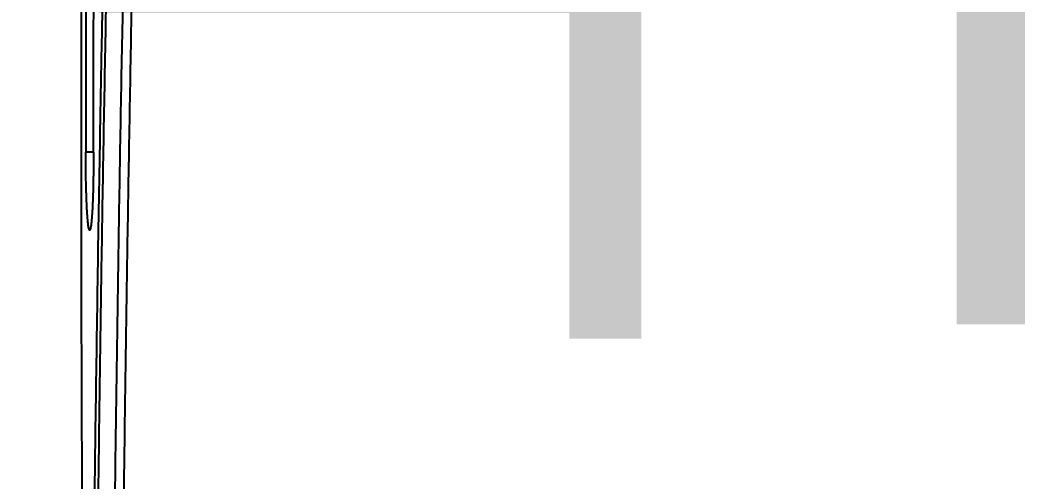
# Model space of a CAD drawing. Header units: millimetres. Extents: x -33000 to 294000, y 0 to 42408.
# Drawn here: x 231474.2 to 231591.7, y 17589.8 to 17644.1 of the extents above; entities that cross this region are included whole.
import ezdxf
from ezdxf.enums import TextEntityAlignment as Align

# ---------------------------------------------------------------- set-up
doc = ezdxf.new("R2010")
doc.units = ezdxf.units.MM
doc.header["$LTSCALE"] = 50
doc.layers.add('arch', color=8, linetype='Continuous')
doc.layers.add('실명', color=9, linetype='Continuous')
doc.styles.add('FORTELINE', font='malgun.ttf')

# ---------------------------------------------------------------- blocks, each defined once
blk = doc.blocks.new('A$C154C3404')
at = {"linetype": 'Continuous'}
for points, knots in [([(-210.3, 199.12), (-216.24, 199.24), (-222.19, 199.35), (-234.07, 199.54), (-240.02, 199.62), (-248.94, 199.7), (-251.91, 199.73), (-257.85, 199.77), (-260.83, 199.79), (-269.74, 199.82), (-275.69, 199.83), (-287.58, 199.84), (-296.5, 199.84), (-305.41, 199.82), (-311.36, 199.8), (-314.33, 199.79), (-323.25, 199.76), (-329.2, 199.73), (-338.11, 199.68), (-341.09, 199.67), (-347.03, 199.63), (-350, 199.62), (-352.98, 199.6)], [0, 0, 0, 0, 0.125, 0.125, 0.25, 0.25, 0.3125, 0.3125, 0.375, 0.375, 0.5, 0.5, 0.625, 0.6875, 0.6875, 0.75, 0.75, 0.875, 0.875, 0.9375, 0.9375, 1, 1, 1, 1]), ([(-286.05, 198.37), (-286.06, 198.37), (-286.09, 198.37), (-286.14, 198.37), (-286.18, 198.37), (-286.23, 198.37), (-286.27, 198.37), (-286.32, 198.37), (-286.36, 198.37), (-286.41, 198.37), (-286.45, 198.37), (-286.5, 198.37), (-286.55, 198.37), (-286.59, 198.37), (-286.64, 198.37), (-286.68, 198.37), (-286.73, 198.37), (-286.77, 198.37), (-286.82, 198.37), (-286.86, 198.37), (-286.9, 198.37), (-286.95, 198.37), (-286.99, 198.37), (-287.04, 198.37), (-287.08, 198.37), (-287.13, 198.37), (-287.17, 198.37), (-287.22, 198.37), (-287.26, 198.37), (-287.31, 198.37), (-287.35, 198.38), (-287.4, 198.38), (-287.44, 198.38), (-287.49, 198.38), (-287.53, 198.38), (-287.58, 198.38), (-287.62, 198.38), (-287.66, 198.38), (-287.71, 198.38), (-287.75, 198.38), (-287.8, 198.38), (-287.98, 198.38), (-288.29, 198.38), (-288.72, 198.39), (-289.15, 198.4), (-289.57, 198.4), (-289.99, 198.41), (-290.39, 198.42), (-290.78, 198.43), (-291.2, 198.45), (-291.65, 198.46), (-292.12, 198.48), (-292.56, 198.5), (-292.97, 198.52), (-293.35, 198.55), (-293.7, 198.57), (-294.02, 198.6), (-294.3, 198.62), (-294.55, 198.65), (-294.77, 198.68), (-294.94, 198.71), (-295.08, 198.74), (-295.18, 198.77), (-295.23, 198.8), (-295.25, 198.83), (-295.24, 198.86), (-295.18, 198.89), (-295.08, 198.92), (-294.94, 198.95), (-294.77, 198.97), (-294.56, 199), (-294.31, 199.03), (-294.03, 199.06), (-293.71, 199.08), (-293.36, 199.11), (-292.98, 199.13), (-292.5, 199.16), (-291.9, 199.18), (-291.3, 199.21), (-290.79, 199.22), (-290.39, 199.24), (-289.99, 199.25), (-289.58, 199.26), (-289.16, 199.26), (-288.73, 199.27), (-288.29, 199.28), (-287.97, 199.28), (-287.76, 199.28), (-287.67, 199.28), (-287.57, 199.28), (-287.48, 199.28), (-287.38, 199.29), (-287.29, 199.29), (-287.19, 199.29), (-287.1, 199.29), (-287, 199.29), (-286.91, 199.29), (-286.81, 199.29), (-286.72, 199.29), (-286.62, 199.29), (-286.53, 199.29), (-286.43, 199.29), (-286.34, 199.29), (-286.24, 199.29), (-286.14, 199.29), (-286.08, 199.29), (-286.05, 199.29)], [0, 0, 0, 0, 0.001566, 0.003131, 0.004696, 0.006259, 0.007823, 0.009385, 0.010947, 0.012509, 0.01407, 0.015631, 0.017192, 0.018752, 0.020311, 0.021871, 0.02343, 0.024989, 0.026548, 0.028107, 0.029666, 0.031225, 0.032783, 0.034342, 0.035901, 0.03746, 0.039019, 0.040579, 0.042138, 0.043698, 0.045258, 0.046819, 0.04838, 0.049941, 0.051503, 0.053065, 0.054628, 0.056191, 0.057755, 0.05932, 0.060885, 0.062451, 0.078124, 0.09376, 0.109397, 0.125073, 0.140664, 0.156219, 0.171775, 0.18737, 0.208267, 0.229121, 0.250022, 0.270814, 0.291564, 0.312361, 0.333223, 0.354043, 0.374912, 0.395769, 0.416586, 0.437452, 0.458245, 0.478997, 0.499798, 0.520693, 0.541546, 0.562447, 0.583221, 0.603954, 0.624732, 0.645621, 0.666466, 0.687357, 0.708176, 0.72895, 0.749769, 0.780996, 0.81222, 0.827891, 0.843524, 0.859156, 0.874826, 0.890421, 0.905978, 0.921535, 0.937129, 0.940447, 0.943762, 0.947075, 0.950385, 0.953693, 0.956999, 0.960305, 0.963609, 0.966913, 0.970216, 0.97352, 0.976824, 0.98013, 0.983436, 0.986744, 0.990054, 0.993367, 0.996682, 1, 1, 1, 1]), ([(-234.85, 199), (-239.11, 199.05), (-243.38, 199.1), (-249.78, 199.16), (-251.91, 199.18), (-256.18, 199.21), (-262.58, 199.25), (-271.11, 199.28), (-277.51, 199.29), (-281.78, 199.29), (-283.91, 199.29), (-286.05, 199.29)], [0, 0, 0, 0, 0.25, 0.25, 0.375, 0.375, 0.5, 0.75, 0.875, 0.875, 1, 1, 1, 1]), ([(-252.99, 196.56), (-262.7, 196.8), (-272.4, 196.99), (-286.96, 197.25), (-291.81, 197.33), (-301.51, 197.49), (-306.37, 197.56), (-316.07, 197.7), (-320.92, 197.76), (-330.63, 197.89), (-335.48, 197.94), (-342.76, 198.03), (-345.19, 198.05), (-348.83, 198.09), (-350.04, 198.1), (-352.46, 198.13), (-353.68, 198.14), (-357.32, 198.18), (-359.74, 198.2), (-363.38, 198.23), (-364.6, 198.24), (-367.02, 198.25), (-368.24, 198.25), (-369.45, 198.25)], [0, 0, 0, 0, 0.25, 0.25, 0.375, 0.375, 0.5, 0.5, 0.625, 0.625, 0.75, 0.75, 0.8125, 0.8125, 0.84375, 0.84375, 0.875, 0.875, 0.9375, 0.9375, 0.96875, 0.96875, 1, 1, 1, 1]), ([(-352.48, 198.53), (-349.63, 198.5), (-346.79, 198.46), (-341.09, 198.4), (-338.25, 198.37), (-329.7, 198.27), (-324.01, 198.2), (-312.62, 198.04), (-306.93, 197.96), (-295.54, 197.79), (-289.85, 197.69), (-281.31, 197.54), (-278.46, 197.49), (-272.77, 197.38), (-267.07, 197.27), (-261.38, 197.15), (-255.69, 197.02), (-252.84, 196.95), (-238.61, 196.58), (-227.23, 196.22), (-215.84, 195.81)], [0, 0, 0, 0, 0.0625, 0.0625, 0.125, 0.125, 0.25, 0.25, 0.375, 0.375, 0.5, 0.5, 0.5625, 0.5625, 0.625, 0.6875, 0.6875, 0.75, 0.75, 1, 1, 1, 1]), ([(-286.05, 198.37), (-283.91, 198.37), (-281.78, 198.37), (-277.51, 198.37), (-271.11, 198.36), (-262.58, 198.33), (-256.18, 198.29), (-251.91, 198.26), (-249.78, 198.24), (-243.38, 198.18), (-239.11, 198.13), (-234.85, 198.08)], [0, 0, 0, 0, 0.125, 0.125, 0.25, 0.5, 0.625, 0.625, 0.75, 0.75, 1, 1, 1, 1]), ([(-253.26, 193.55), (-262.67, 193.79), (-272.08, 193.97), (-286.19, 194.22), (-290.9, 194.3), (-300.31, 194.45), (-305.01, 194.52), (-314.43, 194.66), (-323.84, 194.79), (-333.25, 194.91), (-342.66, 195.01), (-347.36, 195.06), (-354.42, 195.12), (-356.77, 195.14), (-361.48, 195.17), (-363.83, 195.18), (-366.19, 195.19)], [0, 0, 0, 0, 0.25, 0.25, 0.375, 0.375, 0.5, 0.5, 0.625, 0.75, 0.75, 0.875, 0.875, 0.9375, 0.9375, 1, 1, 1, 1]), ([(-365.87, 196.19), (-363.52, 196.18), (-361.17, 196.17), (-356.46, 196.14), (-354.11, 196.12), (-347.05, 196.05), (-342.34, 196.01), (-332.93, 195.91), (-328.22, 195.85), (-318.81, 195.73), (-314.1, 195.66), (-304.69, 195.52), (-299.98, 195.45), (-290.57, 195.3), (-285.87, 195.22), (-271.75, 194.97), (-262.34, 194.78), (-252.93, 194.55)], [0, 0, 0, 0, 0.0625, 0.0625, 0.125, 0.125, 0.25, 0.25, 0.375, 0.375, 0.5, 0.5, 0.625, 0.625, 0.75, 0.75, 1, 1, 1, 1])]:
    blk.add_open_spline(points, degree=3, knots=knots, dxfattribs=at)
blk.add_open_spline([(-286.05, 198.37), (-286.05, 198.68), (-286.05, 198.98), (-286.05, 199.29)], degree=3, dxfattribs=at)

msp = doc.modelspace()

# ---------------------------------------------------------------- block references
at = {"layer": 'arch', "ltscale": 25, "rotation": 89.99999999999999}
msp.add_blockref('A$C154C3404', (231681.21, 17914.6), dxfattribs=at)

# ---------------------------------------------------------------- texts
at = {"layer": '실명', "ltscale": 25, "style": 'FORTELINE', "width": 0.6}
msp.add_text('가족욕실(양변기)', height=125, dxfattribs=at).set_placement((231639.51, 17682.36), align=Align.MIDDLE_CENTER)

doc.saveas('drawing.dxf')
